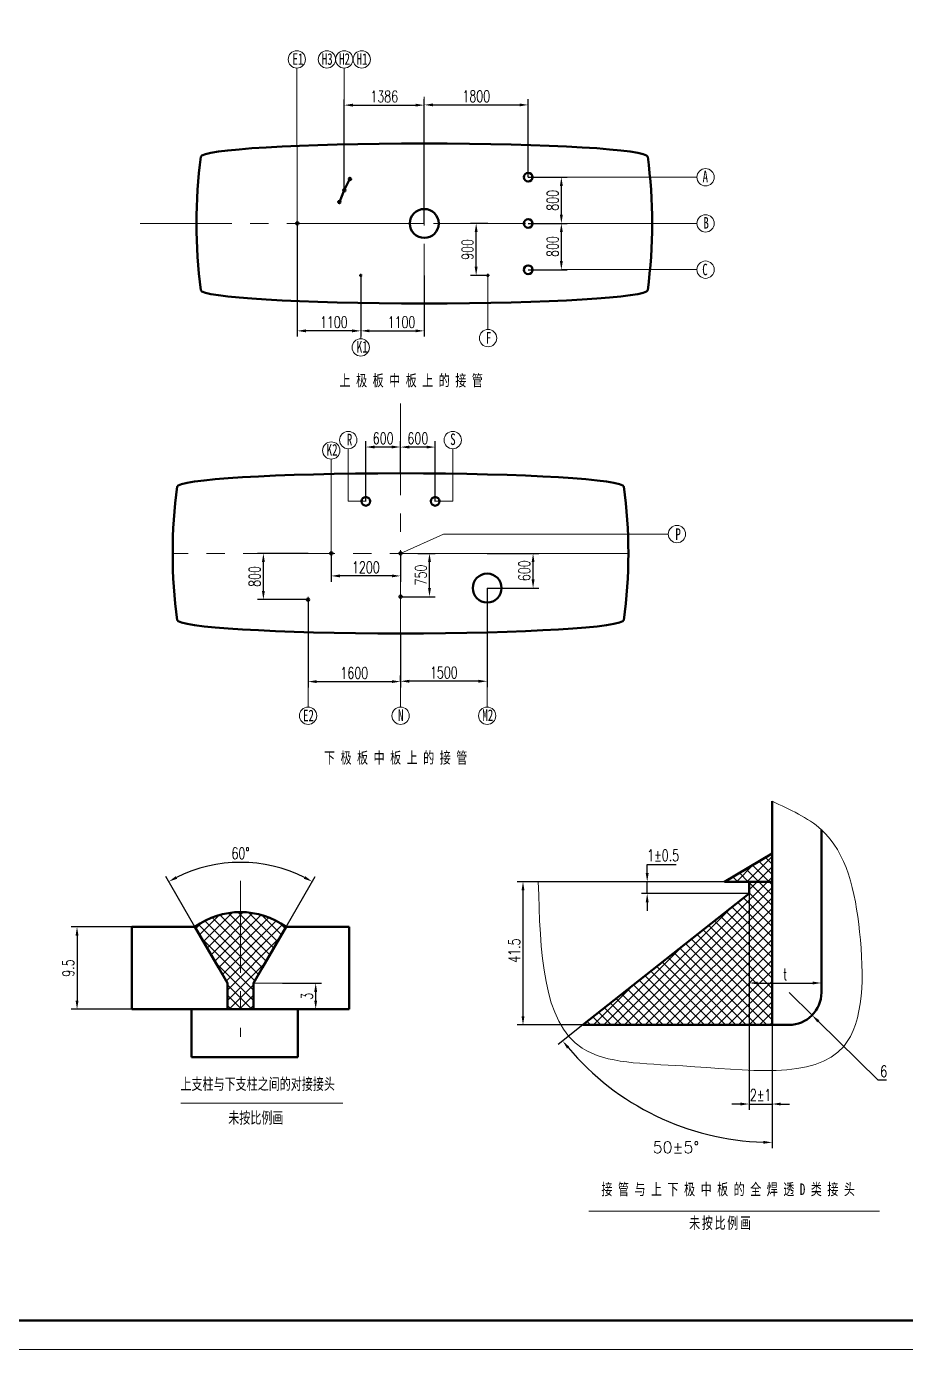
# Model space of a CAD drawing. Header units: millimetres. Extents: x 29964 to 31153, y 1868 to 2709.
# Drawn here: x 30548.6 to 30852.9, y 1868.3 to 2326.2 of the extents above; entities that cross this region are included whole.
import ezdxf

# ---------------------------------------------------------------- set-up
doc = ezdxf.new("R2010")
doc.units = ezdxf.units.MM
doc.linetypes.add('CENTER', pattern=[50.8, 31.75, -6.35, 6.35, -6.35])
doc.layers.get('0').update_dxf_attribs({"lineweight": 18})
doc.layers.get('Defpoints').update_dxf_attribs({"lineweight": 18})
for name, color, linetype, lineweight in [('中心线', 80, 'CENTER', 18), ('剖面线', 10, 'Continuous', 18), ('尺寸线', 7, 'Continuous', 18), ('文字', 7, 'Continuous', 18), ('轮廓线', 170, 'Continuous', 50)]:
    doc.layers.add(name, color=color, linetype=linetype, lineweight=lineweight)
doc.styles.get("Standard").update_dxf_attribs({"font": 'txt', "bigfont": 'gbcbig.shx'})
doc.styles.add('技术说明', font='txt.shx', dxfattribs={"width": 0.7, "height": 4, "bigfont": 'gbcbig.shx'})
doc.styles.add('技术说明文字', font='txt.shx', dxfattribs={"width": 0.7, "height": 4})
doc.dimstyles.new('副本 ISO-25', dxfattribs={"dimtxt": 4, "dimasz": 3, "dimexe": 2, "dimexo": 0, "dimgap": 1, "dimtad": 1, "dimtoh": 1, "dimdsep": 46, "dimtxsty": '技术说明文字', "dimcen": 0, "dimadec": 0, "dimazin": 0, "dimtfac": 1, "dimtmove": 0, "dimatfit": 3, "dimfxl": 0, "dimarcsym": 0})
doc.dimstyles.new('副本 Standard', dxfattribs={"dimtxt": 4, "dimasz": 3, "dimexe": 2, "dimexo": 0, "dimgap": 2, "dimtad": 2, "dimtih": 1, "dimtoh": 1, "dimdec": 0, "dimzin": 0, "dimdsep": 46, "dimtxsty": 'Standard', "dimcen": 0, "dimadec": 0, "dimazin": 0, "dimtfac": 1, "dimtdec": 0, "dimtofl": 0, "dimtmove": 0, "dimatfit": 3, "dimfxl": 0, "dimtolj": 1, "dimtzin": 0, "dimarcsym": 0})

# ---------------------------------------------------------------- blocks, each defined once
blk = doc.blocks.new('*D6')
at = {"layer": 'Defpoints', "color": 0}
for p in [(30631.28, 2036.16), (30606.91, 2014.58), (30638.42, 2014.58), (30615.04, 2000.49), (30630.29, 2000.49)]:
    blk.add_point(p, dxfattribs=at)
at = {"layer": '尺寸线', "color": 0, "lineweight": -2}
for p, q in [((30606.91, 2014.58), (30596.85, 2032)), ((30638.42, 2014.58), (30648.48, 2032))]:
    blk.add_line(p, q, dxfattribs=at)
blk.add_arc((30622.67, 1987.29), 49.62, 63.4644, 116.5356, dxfattribs=at)
at = {"layer": '尺寸线', "color": 0}
for points in [[(30600.73, 2031.24), (30600.26, 2032.13), (30597.85, 2030.26)], [(30645.07, 2032.13), (30644.6, 2031.24), (30647.48, 2030.26)]]:
    blk.add_solid(points, dxfattribs=at)
at = {"layer": '尺寸线', "color": 0, "insert": (30622.67, 2040.02), "char_height": 4, "attachment_point": 5, "style": '技术说明文字'}
blk.add_mtext('60°', dxfattribs=at)
blk = doc.blocks.new('*D7')
at = {"layer": 'Defpoints', "color": 0}
for p in [(30637.24, 1995.08), (30648.7, 1995.08), (30637.24, 1986.08)]:
    blk.add_point(p, dxfattribs=at)
at = {"layer": '尺寸线', "color": 0, "lineweight": -2}
for p, q in [((30637.24, 1995.08), (30650.7, 1995.08)), ((30648.7, 1989.08), (30648.7, 1992.08)), ((30637.24, 1986.08), (30650.7, 1986.08))]:
    blk.add_line(p, q, dxfattribs=at)
at = {"layer": '尺寸线', "color": 0}
for points in [[(30648.2, 1992.08), (30649.2, 1992.08), (30648.7, 1995.08)], [(30648.2, 1989.08), (30649.2, 1989.08), (30648.7, 1986.08)]]:
    blk.add_solid(points, dxfattribs=at)
at = {"layer": '尺寸线', "color": 0, "insert": (30645.7, 1990.58), "char_height": 4, "attachment_point": 5, "rotation": 90, "style": '技术说明文字'}
blk.add_mtext('3', dxfattribs=at)
blk = doc.blocks.new('*D8')
at = {"layer": 'Defpoints', "color": 0}
for p in [(30589.35, 2014.58), (30566.07, 1986.08), (30589.35, 1986.08)]:
    blk.add_point(p, dxfattribs=at)
at = {"layer": '尺寸线', "color": 0, "lineweight": -2}
for p, q in [((30589.35, 2014.58), (30564.07, 2014.58)), ((30566.07, 2011.58), (30566.07, 1989.08)), ((30589.35, 1986.08), (30564.07, 1986.08))]:
    blk.add_line(p, q, dxfattribs=at)
at = {"layer": '尺寸线', "color": 0}
for points in [[(30565.57, 2011.58), (30566.57, 2011.58), (30566.07, 2014.58)], [(30565.57, 1989.08), (30566.57, 1989.08), (30566.07, 1986.08)]]:
    blk.add_solid(points, dxfattribs=at)
at = {"layer": '尺寸线', "color": 0, "insert": (30563.07, 2000.33), "char_height": 4, "attachment_point": 5, "rotation": 90, "style": '技术说明文字'}
blk.add_mtext('9.5', dxfattribs=at)
blk = doc.blocks.new('*D12')
at = {"layer": 'Defpoints', "color": 0}
for p in [(30720.48, 2030.2), (30790.28, 2030.2), (30759.34, 1980.67)]:
    blk.add_point(p, dxfattribs=at)
at = {"layer": '尺寸线', "color": 0, "lineweight": -2}
for p, q in [((30790.28, 2030.2), (30718.48, 2030.2)), ((30720.48, 1983.67), (30720.48, 2027.2)), ((30759.34, 1980.67), (30718.48, 1980.67))]:
    blk.add_line(p, q, dxfattribs=at)
at = {"layer": '尺寸线', "color": 0}
for points in [[(30719.98, 2027.2), (30720.98, 2027.2), (30720.48, 2030.2)], [(30719.98, 1983.67), (30720.98, 1983.67), (30720.48, 1980.67)]]:
    blk.add_solid(points, dxfattribs=at)
at = {"layer": '尺寸线', "color": 0, "insert": (30717.48, 2006.38), "char_height": 4, "attachment_point": 5, "rotation": 90, "style": '技术说明文字'}
blk.add_mtext('41.5', dxfattribs=at)
blk = doc.blocks.new('*D13')
at = {"layer": 'Defpoints', "color": 0}
for p in [(30806.74, 2039.94), (30798.77, 2026.13), (30741.23, 1980.67), (30806.74, 1980.67), (30754.44, 1956.21)]:
    blk.add_point(p, dxfattribs=at)
at = {"layer": '文字', "color": 0, "lineweight": -2}
for p, q in [((30741.23, 1980.67), (30732.64, 1973.88)), ((30806.74, 1980.67), (30806.74, 1937.99))]:
    blk.add_line(p, q, dxfattribs=at)
blk.add_arc((30806.74, 2032.42), 92.43, 220.1713, 268.1403, dxfattribs=at)
at = {"layer": '文字', "color": 0}
for points in [[(30735.72, 1972.48), (30736.49, 1973.11), (30734.21, 1975.12)], [(30803.74, 1940.54), (30803.73, 1939.54), (30806.74, 1939.99)]]:
    blk.add_solid(points, dxfattribs=at)
at = {"layer": '文字', "color": 0, "insert": (30773.45, 1938.3), "char_height": 4, "attachment_point": 5}
blk.add_mtext('\\A1;50±5°', dxfattribs=at)
blk = doc.blocks.new('*D14')
at = {"layer": 'Defpoints', "color": 0}
for p in [(30798.77, 2028.17), (30806.74, 2028.17), (30806.74, 1953.28)]:
    blk.add_point(p, dxfattribs=at)
at = {"layer": '尺寸线', "color": 0, "lineweight": -2}
for p, q in [((30798.77, 2028.17), (30798.77, 1951.28)), ((30806.74, 2028.17), (30806.74, 1951.28)), ((30795.77, 1953.28), (30792.77, 1953.28)), ((30798.77, 1953.28), (30806.74, 1953.28)), ((30809.74, 1953.28), (30812.74, 1953.28))]:
    blk.add_line(p, q, dxfattribs=at)
at = {"layer": '尺寸线', "color": 0}
for points in [[(30795.77, 1953.78), (30795.77, 1952.78), (30798.77, 1953.28)], [(30809.74, 1953.78), (30809.74, 1952.78), (30806.74, 1953.28)]]:
    blk.add_solid(points, dxfattribs=at)
at = {"layer": '尺寸线', "color": 0, "insert": (30802.75, 1956.39), "char_height": 4, "attachment_point": 5, "style": '技术说明文字'}
blk.add_mtext('2±1', dxfattribs=at)
blk = doc.blocks.new('*D15')
at = {"layer": 'Defpoints', "color": 0}
for p in [(30812.58, 1991.87), (30820.57, 1984.02)]:
    blk.add_point(p, dxfattribs=at)
at = {"layer": '尺寸线', "color": 0, "lineweight": -2}
for p, q in [((30812.58, 1991.87), (30820.57, 1984.02)), ((30843.44, 1961.59), (30822.71, 1981.92)), ((30846.31, 1961.59), (30843.44, 1961.59))]:
    blk.add_line(p, q, dxfattribs=at)
at = {"layer": '尺寸线', "color": 0}
blk.add_solid([(30823.06, 1982.28), (30822.36, 1981.57), (30820.57, 1984.02)], dxfattribs=at)
at = {"layer": '尺寸线', "color": 0, "insert": (30845.37, 1964.59), "char_height": 4, "attachment_point": 5, "style": '技术说明文字'}
blk.add_mtext('6', dxfattribs=at)
blk = doc.blocks.new('*D16')
at = {"layer": 'Defpoints', "color": 0}
for p in [(30798.77, 2003.37), (30823.78, 2002.42), (30823.78, 1995.16)]:
    blk.add_point(p, dxfattribs=at)
at = {"layer": '尺寸线', "color": 0, "lineweight": -2}
for p, q in [((30798.77, 2003.37), (30798.77, 1993.16)), ((30823.78, 2002.42), (30823.78, 1993.16)), ((30801.77, 1995.16), (30820.78, 1995.16))]:
    blk.add_line(p, q, dxfattribs=at)
at = {"layer": '尺寸线', "color": 0}
for points in [[(30801.77, 1995.66), (30801.77, 1994.66), (30798.77, 1995.16)], [(30820.78, 1995.66), (30820.78, 1994.66), (30823.78, 1995.16)]]:
    blk.add_solid(points, dxfattribs=at)
at = {"layer": '尺寸线', "color": 0, "insert": (30811.27, 1998.16), "char_height": 4, "attachment_point": 5, "style": '技术说明文字'}
blk.add_mtext('t', dxfattribs=at)
blk = doc.blocks.new('*D17')
at = {"layer": 'Defpoints', "color": 0}
for p in [(30763.48, 2030.2), (30798.77, 2030.2), (30798.77, 2026.13)]:
    blk.add_point(p, dxfattribs=at)
at = {"layer": '尺寸线', "color": 0, "lineweight": -2}
for p, q in [((30763.48, 2033.2), (30763.48, 2036.2)), ((30763.48, 2036.2), (30773.52, 2036.2)), ((30798.77, 2030.2), (30761.48, 2030.2)), ((30763.48, 2026.13), (30763.48, 2030.2)), ((30798.77, 2026.13), (30761.48, 2026.13)), ((30763.48, 2023.13), (30763.48, 2020.13))]:
    blk.add_line(p, q, dxfattribs=at)
at = {"layer": '尺寸线', "color": 0}
for points in [[(30762.98, 2033.2), (30763.98, 2033.2), (30763.48, 2030.2)], [(30762.98, 2023.13), (30763.98, 2023.13), (30763.48, 2026.13)]]:
    blk.add_solid(points, dxfattribs=at)
at = {"layer": '尺寸线', "color": 0, "insert": (30769, 2039.31), "char_height": 4, "attachment_point": 5, "style": '技术说明文字'}
blk.add_mtext('1±0.5', dxfattribs=at)
blk = doc.blocks.new('*D26')
at = {"layer": 'Defpoints', "color": 0}
for p in [(30722.3, 2299.02), (30722.3, 2274), (30686.3, 2258)]:
    blk.add_point(p, dxfattribs=at)
at = {"layer": '尺寸线', "color": 0, "lineweight": -2}
for p, q in [((30686.3, 2258), (30686.3, 2301.02)), ((30689.3, 2299.02), (30719.3, 2299.02)), ((30722.3, 2274), (30722.3, 2301.02))]:
    blk.add_line(p, q, dxfattribs=at)
at = {"layer": '尺寸线', "color": 0}
for points in [[(30689.3, 2299.52), (30689.3, 2298.52), (30686.3, 2299.02)], [(30719.3, 2299.52), (30719.3, 2298.52), (30722.3, 2299.02)]]:
    blk.add_solid(points, dxfattribs=at)
at = {"layer": '尺寸线', "color": 0, "insert": (30704.3, 2302.02), "char_height": 4, "attachment_point": 5, "style": '技术说明文字'}
blk.add_mtext('1800', dxfattribs=at)
blk = doc.blocks.new('*D27')
at = {"layer": 'Defpoints', "color": 0}
for p in [(30686.3, 2298.94), (30686.3, 2285.7), (30658.58, 2269.48)]:
    blk.add_point(p, dxfattribs=at)
at = {"layer": '尺寸线', "color": 0, "lineweight": -2}
for p, q in [((30658.58, 2269.48), (30658.58, 2300.94)), ((30661.58, 2298.94), (30683.3, 2298.94)), ((30686.3, 2285.7), (30686.3, 2300.94))]:
    blk.add_line(p, q, dxfattribs=at)
at = {"layer": '尺寸线', "color": 0}
for points in [[(30661.58, 2299.44), (30661.58, 2298.44), (30658.58, 2298.94)], [(30683.3, 2299.44), (30683.3, 2298.44), (30686.3, 2298.94)]]:
    blk.add_solid(points, dxfattribs=at)
at = {"layer": '尺寸线', "color": 0, "insert": (30672.44, 2301.94), "char_height": 4, "attachment_point": 5, "style": '技术说明文字'}
blk.add_mtext('1386', dxfattribs=at)
blk = doc.blocks.new('*D28')
at = {"layer": 'Defpoints', "color": 0}
for p in [(30664.3, 2240), (30686.3, 2240), (30686.3, 2220.83)]:
    blk.add_point(p, dxfattribs=at)
at = {"layer": '尺寸线', "color": 0, "lineweight": -2}
for p, q in [((30664.3, 2240), (30664.3, 2218.83)), ((30686.3, 2240), (30686.3, 2218.83)), ((30667.3, 2220.83), (30683.3, 2220.83))]:
    blk.add_line(p, q, dxfattribs=at)
at = {"layer": '尺寸线', "color": 0}
for points in [[(30667.3, 2221.33), (30667.3, 2220.33), (30664.3, 2220.83)], [(30683.3, 2221.33), (30683.3, 2220.33), (30686.3, 2220.83)]]:
    blk.add_solid(points, dxfattribs=at)
at = {"layer": '尺寸线', "color": 0, "insert": (30678.41, 2223.83), "char_height": 4, "attachment_point": 5, "style": '技术说明文字'}
blk.add_mtext('1100', dxfattribs=at)
blk = doc.blocks.new('*D29')
at = {"layer": 'Defpoints', "color": 0}
for p in [(30704.26, 2258), (30708.3, 2258), (30708.3, 2240)]:
    blk.add_point(p, dxfattribs=at)
at = {"layer": '尺寸线', "color": 0, "lineweight": -2}
for p, q in [((30708.3, 2258), (30702.26, 2258)), ((30704.26, 2243), (30704.26, 2255)), ((30708.3, 2240), (30702.26, 2240))]:
    blk.add_line(p, q, dxfattribs=at)
at = {"layer": '尺寸线', "color": 0}
for points in [[(30703.76, 2255), (30704.76, 2255), (30704.26, 2258)], [(30703.76, 2243), (30704.76, 2243), (30704.26, 2240)]]:
    blk.add_solid(points, dxfattribs=at)
at = {"layer": '尺寸线', "color": 0, "insert": (30701.26, 2249), "char_height": 4, "attachment_point": 5, "rotation": 90, "style": '技术说明文字'}
blk.add_mtext('900', dxfattribs=at)
blk = doc.blocks.new('*D30')
at = {"layer": 'Defpoints', "color": 0}
for p in [(30722.3, 2258), (30733.76, 2258), (30722.3, 2242)]:
    blk.add_point(p, dxfattribs=at)
at = {"layer": '尺寸线', "color": 0, "lineweight": -2}
for p, q in [((30722.3, 2258), (30735.76, 2258)), ((30733.76, 2245), (30733.76, 2255)), ((30722.3, 2242), (30735.76, 2242))]:
    blk.add_line(p, q, dxfattribs=at)
at = {"layer": '尺寸线', "color": 0}
for points in [[(30733.26, 2255), (30734.26, 2255), (30733.76, 2258)], [(30733.26, 2245), (30734.26, 2245), (30733.76, 2242)]]:
    blk.add_solid(points, dxfattribs=at)
at = {"layer": '尺寸线', "color": 0, "insert": (30730.76, 2250), "char_height": 4, "attachment_point": 5, "rotation": 90, "style": '技术说明文字'}
blk.add_mtext('800', dxfattribs=at)
blk = doc.blocks.new('*D31')
at = {"layer": 'Defpoints', "color": 0}
for p in [(30722.3, 2274), (30733.76, 2274), (30722.3, 2258)]:
    blk.add_point(p, dxfattribs=at)
at = {"layer": '尺寸线', "color": 0, "lineweight": -2}
for p, q in [((30722.3, 2274), (30735.76, 2274)), ((30733.76, 2261), (30733.76, 2271)), ((30722.3, 2258), (30735.76, 2258))]:
    blk.add_line(p, q, dxfattribs=at)
at = {"layer": '尺寸线', "color": 0}
for points in [[(30733.26, 2271), (30734.26, 2271), (30733.76, 2274)], [(30733.26, 2261), (30734.26, 2261), (30733.76, 2258)]]:
    blk.add_solid(points, dxfattribs=at)
at = {"layer": '尺寸线', "color": 0, "insert": (30730.76, 2266), "char_height": 4, "attachment_point": 5, "rotation": 90, "style": '技术说明文字'}
blk.add_mtext('800', dxfattribs=at)
blk = doc.blocks.new('*D32')
at = {"layer": 'Defpoints', "color": 0}
for p in [(30642.3, 2258), (30664.3, 2240), (30642.3, 2220.83)]:
    blk.add_point(p, dxfattribs=at)
at = {"layer": '尺寸线', "color": 0, "lineweight": -2}
for p, q in [((30642.3, 2258), (30642.3, 2218.83)), ((30664.3, 2240), (30664.3, 2218.83)), ((30661.3, 2220.83), (30645.3, 2220.83))]:
    blk.add_line(p, q, dxfattribs=at)
at = {"layer": '尺寸线', "color": 0}
for points in [[(30645.3, 2221.33), (30645.3, 2220.33), (30642.3, 2220.83)], [(30661.3, 2221.33), (30661.3, 2220.33), (30664.3, 2220.83)]]:
    blk.add_solid(points, dxfattribs=at)
at = {"layer": '尺寸线', "color": 0, "insert": (30654.97, 2223.83), "char_height": 4, "attachment_point": 5, "style": '技术说明文字'}
blk.add_mtext('1100', dxfattribs=at)
blk = doc.blocks.new('*D33')
at = {"layer": 'Defpoints', "color": 0}
for p in [(30666.07, 2180.64), (30678.04, 2171.54), (30666.07, 2161.84)]:
    blk.add_point(p, dxfattribs=at)
at = {"layer": '尺寸线', "color": 0, "lineweight": -2}
for p, q in [((30666.07, 2161.84), (30666.07, 2182.64)), ((30675.04, 2180.64), (30669.07, 2180.64)), ((30678.04, 2171.54), (30678.04, 2182.64))]:
    blk.add_line(p, q, dxfattribs=at)
at = {"layer": '尺寸线', "color": 0}
for points in [[(30669.07, 2181.14), (30669.07, 2180.14), (30666.07, 2180.64)], [(30675.04, 2181.14), (30675.04, 2180.14), (30678.04, 2180.64)]]:
    blk.add_solid(points, dxfattribs=at)
at = {"layer": '尺寸线', "color": 0, "insert": (30672.06, 2183.64), "char_height": 4, "attachment_point": 5, "style": '技术说明文字'}
blk.add_mtext('600', dxfattribs=at)
blk = doc.blocks.new('*D34')
at = {"layer": 'Defpoints', "color": 0}
for p in [(30654.07, 2143.84), (30678.07, 2143.84), (30654.07, 2136.03)]:
    blk.add_point(p, dxfattribs=at)
at = {"layer": '尺寸线', "color": 0, "lineweight": -2}
for p, q in [((30654.07, 2143.84), (30654.07, 2134.03)), ((30678.07, 2143.84), (30678.07, 2134.03)), ((30675.07, 2136.03), (30657.07, 2136.03))]:
    blk.add_line(p, q, dxfattribs=at)
at = {"layer": '尺寸线', "color": 0}
for points in [[(30657.07, 2136.53), (30657.07, 2135.53), (30654.07, 2136.03)], [(30675.07, 2136.53), (30675.07, 2135.53), (30678.07, 2136.03)]]:
    blk.add_solid(points, dxfattribs=at)
at = {"layer": '尺寸线', "color": 0, "insert": (30666.07, 2139.03), "char_height": 4, "attachment_point": 5, "style": '技术说明文字'}
blk.add_mtext('1200', dxfattribs=at)
blk = doc.blocks.new('*D35')
at = {"layer": 'Defpoints', "color": 0}
for p in [(30630.59, 2143.84), (30646.07, 2143.84), (30646.07, 2127.84)]:
    blk.add_point(p, dxfattribs=at)
at = {"layer": '尺寸线', "color": 0, "lineweight": -2}
for p, q in [((30646.07, 2143.84), (30628.59, 2143.84)), ((30630.59, 2130.84), (30630.59, 2140.84)), ((30646.07, 2127.84), (30628.59, 2127.84))]:
    blk.add_line(p, q, dxfattribs=at)
at = {"layer": '尺寸线', "color": 0}
for points in [[(30630.09, 2140.84), (30631.09, 2140.84), (30630.59, 2143.84)], [(30630.09, 2130.84), (30631.09, 2130.84), (30630.59, 2127.84)]]:
    blk.add_solid(points, dxfattribs=at)
at = {"layer": '尺寸线', "color": 0, "insert": (30627.59, 2135.84), "char_height": 4, "attachment_point": 5, "rotation": 90, "style": '技术说明文字'}
blk.add_mtext('800', dxfattribs=at)
blk = doc.blocks.new('*D36')
at = {"layer": 'Defpoints', "color": 0}
for p in [(30684.07, 2143.84), (30688.1, 2143.84), (30678.07, 2128.84)]:
    blk.add_point(p, dxfattribs=at)
at = {"layer": '尺寸线', "color": 0, "lineweight": -2}
for p, q in [((30684.07, 2143.84), (30690.1, 2143.84)), ((30688.1, 2131.84), (30688.1, 2140.84)), ((30678.07, 2128.84), (30690.1, 2128.84))]:
    blk.add_line(p, q, dxfattribs=at)
at = {"layer": '尺寸线', "color": 0}
for points in [[(30687.6, 2140.84), (30688.6, 2140.84), (30688.1, 2143.84)], [(30687.6, 2131.84), (30688.6, 2131.84), (30688.1, 2128.84)]]:
    blk.add_solid(points, dxfattribs=at)
at = {"layer": '尺寸线', "color": 0, "insert": (30685.1, 2136.34), "char_height": 4, "attachment_point": 5, "rotation": 90, "style": '技术说明文字'}
blk.add_mtext('750', dxfattribs=at)
blk = doc.blocks.new('*D37')
at = {"layer": 'Defpoints', "color": 0}
for p in [(30708.07, 2143.84), (30723.97, 2143.84), (30708.07, 2131.84)]:
    blk.add_point(p, dxfattribs=at)
at = {"layer": '尺寸线', "color": 0, "lineweight": -2}
for p, q in [((30708.07, 2143.84), (30725.97, 2143.84)), ((30723.97, 2134.84), (30723.97, 2140.84)), ((30708.07, 2131.84), (30725.97, 2131.84))]:
    blk.add_line(p, q, dxfattribs=at)
at = {"layer": '尺寸线', "color": 0}
for points in [[(30723.47, 2140.84), (30724.47, 2140.84), (30723.97, 2143.84)], [(30723.47, 2134.84), (30724.47, 2134.84), (30723.97, 2131.84)]]:
    blk.add_solid(points, dxfattribs=at)
at = {"layer": '尺寸线', "color": 0, "insert": (30720.97, 2137.84), "char_height": 4, "attachment_point": 5, "rotation": 90, "style": '技术说明文字'}
blk.add_mtext('600', dxfattribs=at)
blk = doc.blocks.new('*D38')
at = {"layer": 'Defpoints', "color": 0}
for p in [(30646.07, 2127.84), (30678.07, 2116.14), (30678.07, 2099.46)]:
    blk.add_point(p, dxfattribs=at)
at = {"layer": '尺寸线', "color": 0, "lineweight": -2}
for p, q in [((30646.07, 2127.84), (30646.07, 2097.46)), ((30678.07, 2116.14), (30678.07, 2097.46)), ((30649.07, 2099.46), (30675.07, 2099.46))]:
    blk.add_line(p, q, dxfattribs=at)
at = {"layer": '尺寸线', "color": 0}
for points in [[(30649.07, 2099.96), (30649.07, 2098.96), (30646.07, 2099.46)], [(30675.07, 2099.96), (30675.07, 2098.96), (30678.07, 2099.46)]]:
    blk.add_solid(points, dxfattribs=at)
at = {"layer": '尺寸线', "color": 0, "insert": (30662.07, 2102.46), "char_height": 4, "attachment_point": 5, "style": '技术说明文字'}
blk.add_mtext('1600', dxfattribs=at)
blk = doc.blocks.new('*D39')
at = {"layer": 'Defpoints', "color": 0}
for p in [(30708.07, 2131.84), (30678.07, 2099.59), (30678.07, 2099.46)]:
    blk.add_point(p, dxfattribs=at)
at = {"layer": '文字', "color": 0, "lineweight": -2}
for p, q in [((30708.07, 2131.84), (30708.07, 2097.59)), ((30678.07, 2099.46), (30678.07, 2101.59)), ((30705.07, 2099.59), (30681.07, 2099.59))]:
    blk.add_line(p, q, dxfattribs=at)
at = {"layer": '文字', "color": 0}
for points in [[(30681.07, 2100.09), (30681.07, 2099.09), (30678.07, 2099.59)], [(30705.07, 2100.09), (30705.07, 2099.09), (30708.07, 2099.59)]]:
    blk.add_solid(points, dxfattribs=at)
at = {"layer": '文字', "color": 0, "insert": (30693.07, 2102.59), "char_height": 4, "attachment_point": 5, "style": '技术说明文字'}
blk.add_mtext('1500', dxfattribs=at)
blk = doc.blocks.new('*D40')
at = {"layer": 'Defpoints', "color": 0}
for p in [(30678.07, 2180.61), (30678.07, 2171.54), (30690.07, 2161.84)]:
    blk.add_point(p, dxfattribs=at)
at = {"layer": '文字', "color": 0, "lineweight": -2}
for p, q in [((30678.07, 2171.54), (30678.07, 2182.61)), ((30687.07, 2180.61), (30681.07, 2180.61)), ((30690.07, 2161.84), (30690.07, 2182.61))]:
    blk.add_line(p, q, dxfattribs=at)
at = {"layer": '文字', "color": 0}
for points in [[(30681.07, 2181.11), (30681.07, 2180.11), (30678.07, 2180.61)], [(30687.07, 2181.11), (30687.07, 2180.11), (30690.07, 2180.61)]]:
    blk.add_solid(points, dxfattribs=at)
at = {"layer": '文字', "color": 0, "insert": (30684.07, 2183.61), "char_height": 4, "attachment_point": 5, "style": '技术说明文字'}
blk.add_mtext('600', dxfattribs=at)

msp = doc.modelspace()

# ---------------------------------------------------------------- hatches: boundary and pattern name
at = {"layer": '剖面线'}
h = msp.add_hatch(dxfattribs=at)
h.set_pattern_fill('ANSI37', color=256, scale=0.8, style=0)
h.set_pattern_definition([(45, (6197.714, 401.4343), (-1.79605122, 1.79605122), []), (135, (6197.714, 401.4343), (-1.79605122, -1.79605122), [])])
h.paths.add_polyline_path([(30741.231, 1980.667), (30806.735, 1980.667), (30806.735, 2030.205), (30798.768, 2030.205), (30798.768, 2026.126)])
h.paths.add_polyline_path([(30806.735, 2039.935), (30790.281, 2030.205), (30798.768, 2030.205), (30806.735, 2030.205)])
h = msp.add_hatch(dxfattribs=at)
h.set_pattern_fill('ANSI37', color=256, scale=0.8, style=0)
h.paths.add_polyline_path([(30618.166, 2019.32, 0.1153521), (30606.908, 2014.583), (30615.043, 2000.493), (30618.166, 1995.083)])
h.paths.add_polyline_path([(30627.166, 1995.083), (30630.29, 2000.493), (30638.425, 2014.583, 0.1153521), (30627.166, 2019.32)])
h.paths.add_polyline_path([(30627.166, 1995.083), (30627.166, 2019.32, 0.0421646), (30622.666, 2019.7), (30622.666, 1986.083), (30627.166, 1986.083)])
h.paths.add_polyline_path([(30618.166, 1986.083), (30622.666, 1986.083), (30622.666, 2019.7, 0.0421646), (30618.166, 2019.32), (30618.166, 1995.083)])

# ---------------------------------------------------------------- linework, layer by layer
msp.add_lwpolyline([(29963.923, 1868.331), (31152.923, 1868.331), (31152.923, 2709.331), (29963.923, 2709.331)], close=True)
at = {"layer": '中心线'}
for p, q in [((30686.304, 2301.792), (30686.304, 2213.825)), ((30587.945, 2257.998), (30777.219, 2257.998)), ((30686.304, 2257.998), (30642.304, 2257.998)), ((30678.041, 2195.734), (30678.041, 2097.08)), ((30756.96, 2143.842), (30599.185, 2143.842)), ((30678.073, 2143.842), (30690.073, 2143.842)), ((30678.073, 2143.842), (30708.073, 2143.842)), ((30622.666, 2030.484), (30622.666, 1976.508))]:
    msp.add_line(p, q, dxfattribs=at)
at = {"layer": '尺寸线'}
for p, q in [((30642.304, 2257.998), (30642.173, 2311.755)), ((30658.584, 2300.94), (30658.584, 2311.755)), ((30733.761, 2273.998), (30780.679, 2273.998)), ((30733.761, 2257.998), (30780.679, 2257.998)), ((30708.304, 2239.998), (30708.304, 2221.392)), ((30733.761, 2242.007), (30780.679, 2242.007)), ((30664.304, 2218.825), (30664.305, 2218.085)), ((30627.166, 1995.083), (30640.785, 1995.083))]:
    msp.add_line(p, q, dxfattribs=at)
for centre in [(30642.173, 2314.755), (30652.567, 2314.755), (30658.584, 2314.755), (30664.652, 2314.755), (30783.679, 2273.998), (30783.679, 2257.998), (30783.679, 2242.007), (30708.391, 2218.311), (30664.308, 2215.085)]:
    msp.add_circle(centre, 3, dxfattribs=at)
msp.add_spline([(30806.735, 2058.034), (30823.776, 2048.223), (30837.02, 2012.925), (30831.516, 1973.203), (30775.868, 1966.481), (30741.011, 1972.592), (30725.776, 2030.205)], degree=3, dxfattribs=at)
at = {"layer": '文字'}
for p, q in [((30659.98, 2161.842), (30659.98, 2180.04)), ((30696.165, 2161.842), (30696.165, 2180.04)), ((30654.073, 2143.842), (30654.073, 2176.432)), ((30666.073, 2161.842), (30659.98, 2161.842)), ((30690.073, 2161.842), (30696.165, 2161.842)), ((30678.073, 2143.842), (30692.904, 2150.491)), ((30692.904, 2150.491), (30770.79, 2150.491)), ((30646.073, 2128.842), (30646.073, 2090.668)), ((30678.073, 2128.842), (30678.073, 2090.668)), ((30708.073, 2097.588), (30708.073, 2090.65)), ((30602.031, 1953.637), (30658.085, 1953.637)), ((30743.266, 1916.263), (30843.91, 1916.263))]:
    msp.add_line(p, q, dxfattribs=at)
for centre in [(30659.98, 2183.04), (30696.165, 2183.04), (30654.073, 2179.432), (30773.79, 2150.491), (30646.085, 2087.65), (30678.085, 2087.65), (30708.073, 2087.65)]:
    msp.add_circle(centre, 3, dxfattribs=at)
at = {"layer": '轮廓线'}
for p, q in [((30658.584, 2269.479), (30660.535, 2273.423)), ((30658.584, 2269.479), (30656.895, 2265.416)), ((30806.735, 2039.935), (30806.735, 2058.034)), ((30823.776, 1991.867), (30823.776, 2048.223)), ((30790.281, 2030.205), (30806.735, 2039.935)), ((30806.735, 1980.667), (30806.735, 2039.935)), ((30798.768, 2030.205), (30790.281, 2030.205)), ((30806.735, 2030.205), (30798.768, 2030.205)), ((30798.768, 2030.205), (30798.768, 2026.126)), ((30741.231, 1980.667), (30798.768, 2026.126)), ((30585.041, 1986.083), (30585.041, 2014.583)), ((30585.041, 2014.583), (30606.908, 2014.583)), ((30606.908, 2014.583), (30615.043, 2000.493)), ((30638.425, 2014.583), (30630.29, 2000.493)), ((30660.292, 2014.583), (30638.425, 2014.583)), ((30660.292, 1986.083), (30660.292, 2014.583)), ((30615.043, 2000.493), (30618.166, 1995.083)), ((30630.29, 2000.493), (30627.166, 1995.083)), ((30618.166, 1986.083), (30618.166, 1995.083)), ((30627.166, 1986.083), (30627.166, 1995.083)), ((30627.166, 1986.083), (30627.166, 1995.083)), ((30585.041, 1986.083), (30660.292, 1986.083)), ((30605.653, 1986.083), (30605.653, 1969.473)), ((30622.666, 1986.083), (30618.166, 1986.083)), ((30622.666, 1986.083), (30627.166, 1986.083)), ((30642.509, 1969.473), (30642.509, 1986.083)), ((30741.231, 1980.667), (30806.735, 1980.667)), ((30806.735, 1980.667), (30812.576, 1980.667)), ((30605.653, 1969.473), (30642.509, 1969.473))]:
    msp.add_line(p, q, dxfattribs=at)
msp.add_lwpolyline([(29988.923, 1878.331), (31142.923, 1878.331), (31142.923, 2699.331), (29988.923, 2699.331)], close=True, dxfattribs=at)
for centre, radius in [((30722.304, 2273.998), 1.5), ((30660.535, 2273.423), 0.4), ((30658.584, 2269.479), 0.4), ((30656.895, 2265.416), 0.4), ((30686.304, 2257.998), 5), ((30642.304, 2257.998), 0.4), ((30722.304, 2257.998), 1.5), ((30722.304, 2241.998), 1.5), ((30664.304, 2239.998), 0.25), ((30708.304, 2239.998), 0.25), ((30666.073, 2161.842), 1.5), ((30690.073, 2161.842), 1.5), ((30654.073, 2143.842), 0.4), ((30678.073, 2143.842), 0.4), ((30708.073, 2131.842), 5), ((30678.073, 2128.842), 0.4), ((30646.073, 2127.842), 0.4)]:
    msp.add_circle(centre, radius, dxfattribs=at)
for centre, radius, start, end in [((30622.666, 1992.877), 26.824, 54.02187, 125.97813), ((30812.576, 1991.867), 11.2, 270, 0)]:
    msp.add_arc(centre, radius, start, end, dxfattribs=at)
for centre, major_axis, ratio, start_param, end_param in [((30686.304, 2281.031), (-77.372, 0), 0.0603347, 3.1415927, 6.2831853), ((30686.304, 2257.998), (0, 118.069), 0.6681494, 1.3738084, 1.7677843), ((30678.073, 2166.875), (-77.372, 0), 0.0603347, 3.1415927, 6.2831853), ((30678.073, 2143.842), (0, 118.069), 0.6681494, 1.3738084, 1.7677843)]:
    msp.add_ellipse(centre, major_axis=major_axis, ratio=ratio, start_param=start_param, end_param=end_param, dxfattribs=at)
at = {"layer": '轮廓线', "extrusion": (0, 0, -1)}
for centre, major_axis, ratio, start_param, end_param in [((30686.304, 2257.998), (0, 118.069), 0.6681494, 1.373801, 1.7677916), ((30686.304, 2234.964), (-77.372, 0), 0.0603347, 3.1415927, 6.2831853), ((30678.073, 2143.842), (0, 118.069), 0.6681494, 1.373801, 1.7677916), ((30678.073, 2120.808), (-77.372, 0), 0.0603347, 3.1415927, 6.2831853)]:
    msp.add_ellipse(centre, major_axis=major_axis, ratio=ratio, start_param=start_param, end_param=end_param, dxfattribs=at)

# ---------------------------------------------------------------- texts
at = {"layer": '尺寸线', "char_height": 4, "attachment_point": 1}
for s, insert, width, style in [('{\\fSimSun|b0|i0|c134|p2;E1}', (30640.68, 2316.908), 6.47111, '技术说明'), ('{\\fSimSun|b0|i0|c134|p2;H3}', (30650.779, 2316.912), 5.08978, '技术说明'), ('{\\fSimSun|b0|i0|c134|p2;H2}', (30656.796, 2316.912), 5.08978, '技术说明'), ('{\\fSimSun|b0|i0|c134|p2;H1}', (30662.864, 2316.912), 5.08978, '技术说明'), ('{\\fSimSun|b0|i0|c134|p2;A}', (30782.645, 2276.248), 2.94571, '技术说明'), ('{\\fSimSun|b0|i0|c134|p2;B}', (30782.917, 2260.212), 3.63584, '技术说明'), ('{\\fSimSun|b0|i0|c134|p2;C}', (30782.536, 2244.065), 2.63578, '技术说明'), ('{\\fSimSun|b0|i0|c134|p2;K1}', (30662.903, 2217.293), 6.86933, '技术说明'), ('{\\fSimSun|b0|i0|c134|p2;未按比例画  }', (30618.44, 1950.531), 35.97342, '技术说明文字'), ('{\\fSimSun|b0|i0|c134|p2;\\T1.15;未按比例画 \\T1; }', (30778.005, 1914.143), 35.97342, '技术说明文字')]:
    msp.add_mtext(s, dxfattribs=dict(at, insert=insert, width=width, style=style))
at = {"layer": '文字', "char_height": 4, "attachment_point": 1}
for s, insert, width, style in [('{\\fSimSun|b0|i0|c134|p2;F}', (30707.582, 2220.403), 3.42274, '技术说明文字'), ('{\\fSimSun|b0|i0|c134|p2;上 极 板 中 板 上 的 接 管}', (30656.971, 2205.69), 117.85729, '技术说明'), ('{\\fSimSun|b0|i0|c134|p2;R}', (30659.471, 2185.228), 16.07822, '技术说明'), ('{\\fSimSun|b0|i0|c134|p2;S}', (30695.269, 2185.331), 2.96249, '技术说明'), ('{\\fSimSun|b0|i0|c134|p2;K2}', (30652.469, 2181.681), 5.08978, '技术说明'), ('{\\fSimSun|b0|i0|c134|p2;P}', (30773.232, 2152.497), 2.40508, '技术说明'), ('{\\fSimSun|b0|i0|c134|p2;E2}', (30644.294, 2089.735), 5.67467, '技术说明'), ('{\\fSimSun|b0|i0|c134|p2;N}', (30677.204, 2089.853), 3.42274, '技术说明文字'), ('{\\fSimSun|b0|i0|c134|p2;M2}', (30706.38, 2089.857), 3.42274, '技术说明文字'), ('{\\fSimSun|b0|i0|c134|p2;下 极 板 中 板 上 的 接 管}', (30651.571, 2075.138), 117.85729, '技术说明'), ('{\\fSimSun|b0|i0|c134|p2;上支柱与下支柱之间的对接接头}', (30601.887, 1962.236), 106.21699, '技术说明文字'), ('{\\fSimSun|b0|i0|c134|p2;接 管 与 上 下 极 中 板 的 全 焊 透 D 类 接 头}', (30747.631, 1925.8), 91.60242, '技术说明文字')]:
    msp.add_mtext(s, dxfattribs=dict(at, insert=insert, width=width, style=style))

# ---------------------------------------------------------------- dimensions: what is measured, and where the dimension line sits
at = {"layer": '尺寸线'}
for base, p1, p2, text, picture, middle in [((30686.304, 2298.94), (30658.584, 2269.479), (30686.304, 2285.699), '1386', '*D27', (30672.444, 2301.94)), ((30722.304, 2299.02), (30686.304, 2257.998), (30722.304, 2273.998), '1800', '*D26', (30704.304, 2302.02)), ((30666.073, 2180.644), (30678.041, 2171.543), (30666.073, 2161.842), '600', '*D33', (30672.057, 2183.644)), ((30654.073, 2136.028), (30678.073, 2143.842), (30654.073, 2143.842), '1200', '*D34', (30666.073, 2139.028)), ((30678.073, 2099.461), (30646.073, 2127.842), (30678.073, 2116.14), '1600', '*D38', (30662.073, 2102.461)), ((30806.735, 1953.276), (30798.768, 2028.166), (30806.735, 2028.166), '2±1', '*D14', (30802.752, 1956.386)), ((30823.776, 1995.165), (30798.768, 2003.367), (30823.776, 2002.416), 't', '*D16', (30811.272, 1998.165))]:
    dim = msp.add_linear_dim(base=base, p1=p1, p2=p2, text=text, dimstyle='副本 ISO-25', dxfattribs=at)
    dim.commit()
    dim.dimension.update_dxf_attribs({"geometry": picture, "text_midpoint": middle})
for base, p1, p2, text, picture, middle in [((30733.761, 2273.998), (30722.304, 2257.998), (30722.304, 2273.998), '800', '*D31', (30730.761, 2265.998)), ((30704.256, 2257.998), (30708.304, 2239.998), (30708.304, 2257.998), '900', '*D29', (30701.256, 2248.998)), ((30733.761, 2257.998), (30722.304, 2241.998), (30722.304, 2257.998), '800', '*D30', (30730.761, 2249.998)), ((30630.588, 2143.842), (30646.073, 2127.842), (30646.073, 2143.842), '800', '*D35', (30627.588, 2135.842)), ((30688.102, 2143.842), (30678.073, 2128.842), (30684.073, 2143.842), '750', '*D36', (30685.102, 2136.342)), ((30723.973, 2143.842), (30708.073, 2131.842), (30708.073, 2143.842), '600', '*D37', (30720.973, 2137.842)), ((30763.484, 2030.205), (30798.768, 2026.126), (30798.768, 2030.205), '1±0.5', '*D17', (30769.003, 2039.315)), ((30566.066, 1986.083), (30589.353, 2014.583), (30589.353, 1986.083), '9.5', '*D8', (30563.066, 2000.333)), ((30648.696, 1995.083), (30637.24, 1986.083), (30637.24, 1995.083), '3', '*D7', (30645.696, 1990.583))]:
    dim = msp.add_linear_dim(base=base, p1=p1, p2=p2, angle=90, text=text, dimstyle='副本 ISO-25', dxfattribs=at)
    dim.commit()
    dim.dimension.update_dxf_attribs({"geometry": picture, "text_midpoint": middle})
for base, p2, picture, middle in [((30642.304, 2220.825), (30642.304, 2257.998), '*D32', (30654.967, 2220.825)), ((30686.304, 2220.825), (30686.304, 2239.998), '*D28', (30678.413, 2220.825))]:
    dim = msp.add_linear_dim(base=base, p1=(30664.304, 2239.998), p2=p2, text='1100', dimstyle='副本 ISO-25', dxfattribs=at)
    dim.commit()
    dim.dimension.update_dxf_attribs({"geometry": picture, "text_midpoint": middle, "dimtype": 160})
dim = msp.add_angular_dim_2l(base=(30631.283, 2036.158), line1=((30638.425, 2014.583), (30630.29, 2000.493)), line2=((30606.908, 2014.583), (30615.043, 2000.493)), dimstyle='副本 ISO-25', dxfattribs=at)
dim.commit()
dim.dimension.update_dxf_attribs({"geometry": '*D6', "text_midpoint": (30622.666, 2040.023)})
dim = msp.add_linear_dim(base=(30720.482, 2030.205), p1=(30759.338, 1980.667), p2=(30790.281, 2030.205), angle=90, text='41.5', dimstyle='副本 ISO-25', dxfattribs=at)
dim.commit()
dim.dimension.update_dxf_attribs({"geometry": '*D12', "text_midpoint": (30720.482, 2006.376), "dimtype": 160})
dim = msp.add_radius_dim(center=(30812.576, 1991.867), mpoint=(30820.571, 1984.024), text='6', dimstyle='副本 ISO-25', dxfattribs=at)
dim.commit()
dim.dimension.update_dxf_attribs({"geometry": '*D15', "text_midpoint": (30845.375, 1961.588), "dimtype": 164})
at = {"layer": '文字'}
for base, p1, p2, text, picture, middle in [((30678.073, 2180.61), (30690.073, 2161.842), (30678.073, 2171.543), '600', '*D40', (30684.073, 2183.61)), ((30678.073, 2099.588), (30708.073, 2131.842), (30678.073, 2099.461), '1500', '*D39', (30693.073, 2102.588))]:
    dim = msp.add_linear_dim(base=base, p1=p1, p2=p2, text=text, dimstyle='副本 ISO-25', dxfattribs=at)
    dim.commit()
    dim.dimension.update_dxf_attribs({"geometry": picture, "text_midpoint": middle})
dim = msp.add_angular_dim_2l(base=(30754.435, 1956.207), line1=((30806.735, 1980.667), (30806.735, 2039.935)), line2=((30741.231, 1980.667), (30798.768, 2026.126)), text='50±5°', dimstyle='副本 Standard', dxfattribs=at)
dim.commit()
dim.dimension.update_dxf_attribs({"geometry": '*D13', "text_midpoint": (30775.915, 1945.278), "dimtype": 162})

doc.saveas('drawing.dxf')
